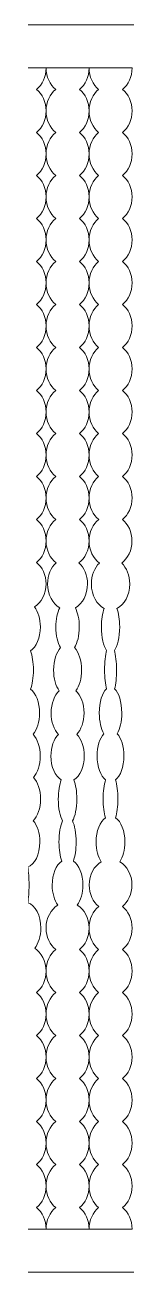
# Model space of a CAD drawing. Header units: inches. Extents: x 0 to 300, y 0 to 290.
# Drawn here: x 222.5 to 243.7, y 0 to 290 of the extents above; entities that cross this region are included whole.
import ezdxf

# ---------------------------------------------------------------- set-up
doc = ezdxf.new("R2010")
doc.units = ezdxf.units.IN
doc.header["$MEASUREMENT"] = 0
doc.layers.add('Layer 1', color=7, linetype='Continuous')

# ---------------------------------------------------------------- blocks, each defined once
blk = doc.blocks.new('block 3')
at = {"layer": 'Layer 1', "lineweight": 0}
blk.add_lwpolyline([(0, 290), (300, 290), (300, 0), (0, 0), (0, 290)], dxfattribs=at)
for points in [[(207.2351684570312, 275), (205.8879241943359, 273.9250793457031), (205, 272.0869693756104), (205, 270), (205, 267.9130306243896), (205.8879241943359, 266.0749206542969), (207.2351684570312, 265), (205.8879241943359, 263.9250793457031), (205, 262.0869693756104), (205, 260), (205, 257.913028717041), (205.8879241943359, 256.0749206542969), (207.2351684570312, 255), (205.8879241943359, 253.9250793457031), (205, 252.086971282959), (205, 250), (205, 247.913028717041), (205.8879241943359, 246.0749206542969), (207.2351684570312, 245), (205.8879241943359, 243.9250793457031), (205, 242.086971282959), (205, 240), (205, 237.913028717041), (205.8879241943359, 236.0749206542969), (207.2351684570312, 235), (205.8879241943359, 233.9250793457031), (205, 232.086971282959), (205, 230), (205, 227.913028717041), (205.8879241943359, 226.0749206542969), (207.2351684570312, 225), (205.8879241943359, 223.9250793457031), (205, 222.0869674682617), (205, 220), (205, 217.9130325317383), (205.8879241943359, 216.0749206542969), (207.2351684570312, 215), (205.8879241943359, 213.9250793457031), (205, 212.0869674682617), (205, 210), (205, 207.9130325317383), (205.8879241943359, 206.0749206542969), (207.2351684570312, 205), (205.8879241943359, 203.9250793457031), (205, 202.0869674682617), (205, 200), (205, 197.9130325317383), (205.8879241943359, 196.0749206542969), (207.2351684570312, 195), (205.8879241943359, 193.9250793457031), (205, 192.0869674682617), (205, 190), (205, 187.9130325317383), (205.8879241943359, 186.0749206542969), (207.2351684570312, 185), (205.8879241943359, 183.9250793457031), (205, 182.0869674682617), (205, 180), (205, 177.9107818603516), (205.8898468017578, 176.0709686279297), (207.2395172119141, 174.9965286254883), (205.89892578125, 173.9211273193359), (205.0156860351562, 172.0847320556641), (205.0156860351562, 170), (205.0156860351562, 167.9152679443359), (205.89892578125, 166.0788726806641), (207.2395172119141, 165.0034713745117), (205.8898315429688, 163.9290390014648), (205, 162.0892181396484), (205, 160), (205, 157.7349853515625), (206.0458831787109, 155.7631225585938), (207.5897369384766, 154.7418823242188), (206.6630096435547, 153.6442108154297), (206.0666656494141, 151.9283447265625), (206.0666656494141, 150), (206.0666656494141, 147.0724639892578), (207.4411468505859, 144.6346282958984), (209.2594146728516, 144.1061859130859), (209.0888061523438, 143.0328521728516), (208.9843139648438, 141.5885009765625), (208.9843139648438, 140), (208.9843139648438, 138.4038543701172), (209.0898284912109, 136.9532928466797), (209.2618865966797, 135.8783874511719), (207.5906219482422, 135.3194427490234), (206.3333435058594, 132.8999938964844), (206.3333435058594, 130), (206.3333435058594, 127.8716583251953), (207.0105590820312, 126.0021362304688), (208.0316162109375, 124.9369812011719), (207.1287078857422, 123.8541107177734), (206.5372619628906, 122.0467376708984), (206.5372619628906, 120), (206.5372619628906, 118.0382232666016), (207.0806274414062, 116.2963409423828), (207.9208221435547, 115.2015686035156), (206.6719970703125, 114.1651916503906), (205.8313751220703, 112.2238922119141), (205.8313751220703, 110), (205.8313751220703, 107.79296875), (206.6592864990234, 105.8642578125), (207.8924713134766, 104.8221740722656), (207.0225982666016, 103.7289428710938), (206.4588165283203, 101.9760284423828), (206.4588165283203, 100), (206.4588165283203, 97.76077270507812), (207.1827850341797, 95.80804443359375), (208.2557678222656, 94.77711486816406), (207.5641021728516, 93.68112182617188), (207.1176452636719, 91.9490966796875), (207.1176452636719, 90), (207.1176452636719, 87.58168029785156), (207.8049468994141, 85.49751281738281), (208.7951202392578, 84.54777526855469), (208.4019012451172, 83.44746398925781), (208.1529388427734, 81.81817626953125), (208.1529388427734, 80), (208.1529388427734, 78.32708740234375), (208.3637084960938, 76.8140869140625), (208.7036895751953, 75.72590637207031), (206.9481048583984, 74.9619140625), (205.6745147705078, 72.68727111816406), (205.6745147705078, 70), (205.6745147705078, 68.01220703125), (206.3713836669922, 66.25018310546875), (207.4447174072266, 65.15835571289062), (205.9807434082031, 64.11181640625), (205, 62.19334411621094), (205, 60), (205, 57.91078186035156), (205.8898468017578, 56.07096862792969), (207.2395172119141, 54.99653625488281), (205.89892578125, 53.921142578125), (205.0156860351562, 52.08473205566406), (205.0156860351562, 50), (205.0156860351562, 47.91526794433594), (205.89892578125, 46.07887268066406), (207.2395172119141, 45.00346374511719), (205.8898315429688, 43.92903137207031), (205, 42.08921813964844), (205, 40), (205, 37.91302490234375), (205.8879241943359, 36.07492065429688), (207.2351684570312, 35), (205.8879241943359, 33.92507934570312), (205, 32.08697509765625), (205, 30), (205, 27.91302490234375), (205.8879241943359, 26.07492065429688), (207.2351684570312, 25), (205.8879241943359, 23.92507934570312), (205, 22.08697509765625), (205, 20), (205, 17.91302490234375), (205.8879241943359, 16.07492065429688), (207.2351684570312, 15), (205.8879241943359, 13.92507934570312), (205, 12.08697509765625), (205, 10), (205, 10), (215, 10), (215, 10), (215, 12.08697509765625), (214.1120758056641, 13.92507934570312), (212.7648315429688, 15), (214.1120758056641, 16.07492065429688), (215, 17.91302490234375), (215, 20), (215, 22.08697509765625), (214.1120758056641, 23.92507934570312), (212.7648315429688, 25), (214.1120758056641, 26.07492065429688), (215, 27.91302490234375), (215, 30), (215, 32.08697509765625), (214.1120758056641, 33.92507934570312), (212.7648315429688, 35), (214.1120758056641, 36.07492065429688), (215, 37.91302490234375), (215, 40), (215, 42.08921813964844), (214.1101531982422, 43.92903137207031), (212.7604827880859, 45.00346374511719), (214.10107421875, 46.078857421875), (214.9843139648438, 47.91526794433594), (214.9843139648438, 50), (214.9843139648438, 52.08473205566406), (214.10107421875, 53.92112731933594), (212.7604827880859, 54.99653625488281), (214.1101684570312, 56.07096862792969), (215, 57.91078186035156), (215, 60), (215, 62.19334411621094), (214.0192413330078, 64.11183166503906), (212.5552825927734, 65.15835571289062), (213.6286163330078, 66.25018310546875), (214.3254852294922, 68.01219177246094), (214.3254852294922, 70), (214.3254852294922, 72.68727111816406), (213.0518951416016, 74.9619140625), (211.2963104248047, 75.72590637207031), (211.6362915039062, 76.8140869140625), (211.8470611572266, 78.32708740234375), (211.8470611572266, 80), (211.8470611572266, 81.81817626953125), (211.5980987548828, 83.44746398925781), (211.2048797607422, 84.54777526855469), (212.1950531005859, 85.49751281738281), (212.8823547363281, 87.58168029785156), (212.8823547363281, 90), (212.8823547363281, 91.9490966796875), (212.4358978271484, 93.68113708496094), (211.7442321777344, 94.77711486816406), (212.8172149658203, 95.80802917480469), (213.5411834716797, 97.76075744628906), (213.5411834716797, 100), (213.5411834716797, 101.9760131835938), (212.9774169921875, 103.7289276123047), (212.1075286865234, 104.8221740722656), (213.3407135009766, 105.8642730712891), (214.1686248779297, 107.7929840087891), (214.1686248779297, 110), (214.1686248779297, 112.2238922119141), (213.3280181884766, 114.1651916503906), (212.0791778564453, 115.2015686035156), (212.9193725585938, 116.2963409423828), (213.4627380371094, 118.0382232666016), (213.4627380371094, 120), (213.4627380371094, 122.0467224121094), (212.8712921142578, 123.8541107177734), (211.9683837890625, 124.9369812011719), (212.9894409179688, 126.0021514892578), (213.6666564941406, 127.8716583251953), (213.6666564941406, 130), (213.6666564941406, 132.8999786376953), (212.4093627929688, 135.3194427490234), (210.7381134033203, 135.8783874511719), (210.9101715087891, 136.9532928466797), (211.0156860351562, 138.4038696289062), (211.0156860351562, 140), (211.0156860351562, 141.5885162353516), (210.9111785888672, 143.0328521728516), (210.7405853271484, 144.1061859130859), (212.5588531494141, 144.6346282958984), (213.9333343505859, 147.0724639892578), (213.9333343505859, 150), (213.9333343505859, 151.9283447265625), (213.3369903564453, 153.6442108154297), (212.4102630615234, 154.7418823242188), (213.9541168212891, 155.7631225585938), (215, 157.7349853515625), (215, 160), (215, 162.0892181396484), (214.1101531982422, 163.9290313720703), (212.7604827880859, 165.0034713745117), (214.10107421875, 166.0788726806641), (214.9843139648438, 167.9152679443359), (214.9843139648438, 170), (214.9843139648438, 172.0847320556641), (214.10107421875, 173.9211273193359), (212.7604827880859, 174.9965286254883), (214.1101684570312, 176.0709609985352), (215, 177.9107818603516), (215, 180), (215, 182.0869674682617), (214.1120758056641, 183.9250793457031), (212.7648315429688, 185), (214.1120758056641, 186.0749206542969), (215, 187.9130325317383), (215, 190), (215, 192.0869674682617), (214.1120758056641, 193.9250793457031), (212.7648315429688, 195), (214.1120758056641, 196.0749206542969), (215, 197.9130325317383), (215, 200), (215, 202.0869674682617), (214.1120758056641, 203.9250793457031), (212.7648315429688, 205), (214.1120758056641, 206.0749206542969), (215, 207.9130325317383), (215, 210), (215, 212.0869674682617), (214.1120758056641, 213.9250793457031), (212.7648315429688, 215), (214.1120758056641, 216.0749206542969), (215, 217.9130325317383), (215, 220), (215, 222.0869674682617), (214.1120758056641, 223.9250793457031), (212.7648315429688, 225), (214.1120758056641, 226.0749206542969), (215, 227.913028717041), (215, 230), (215, 232.086971282959), (214.1120758056641, 233.9250793457031), (212.7648315429688, 235), (214.1120758056641, 236.0749206542969), (215, 237.913028717041), (215, 240), (215, 242.086971282959), (214.1120758056641, 243.9250793457031), (212.7648315429688, 245), (214.1120758056641, 246.0749206542969), (215, 247.913028717041), (215, 250), (215, 252.086971282959), (214.1120758056641, 253.9250793457031), (212.7648315429688, 255), (214.1120758056641, 256.0749206542969), (215, 257.913028717041), (215, 260), (215, 262.0869693756104), (214.1120758056641, 263.9250793457031), (212.7648315429688, 265), (214.1120758056641, 266.0749206542969), (215, 267.9130306243896), (215, 270), (215, 272.0869693756104), (214.1120758056641, 273.9250793457031), (212.7648315429688, 275), (214.1120758056641, 276.0749197006226), (215, 277.9130296707153), (215, 280), (215, 277.9130296707153), (215.8879241943359, 276.0749197006226), (217.2351684570312, 275), (215.8879241943359, 273.9250793457031), (215, 272.0869693756104), (215, 270), (215, 267.9130306243896), (215.8879241943359, 266.0749206542969), (217.2351684570312, 265), (215.8879241943359, 263.9250793457031), (215, 262.0869693756104), (215, 260), (215, 257.913028717041), (215.8879241943359, 256.0749206542969), (217.2351684570312, 255), (215.8879241943359, 253.9250793457031), (215, 252.086971282959), (215, 250), (215, 247.913028717041), (215.8879241943359, 246.0749206542969), (217.2351684570312, 245), (215.8879241943359, 243.9250793457031), (215, 242.086971282959), (215, 240), (215, 237.913028717041), (215.8879241943359, 236.0749206542969), (217.2351684570312, 235), (215.8879241943359, 233.9250793457031), (215, 232.086971282959), (215, 230), (215, 227.913028717041), (215.8879241943359, 226.0749206542969), (217.2351684570312, 225), (215.8879241943359, 223.9250793457031), (215, 222.0869674682617), (215, 220), (215, 217.9130325317383), (215.8879241943359, 216.0749206542969), (217.2351684570312, 215), (215.8879241943359, 213.9250793457031), (215, 212.0869674682617), (215, 210), (215, 207.9130325317383), (215.8879241943359, 206.0749206542969), (217.2351684570312, 205), (215.8879241943359, 203.9250793457031), (215, 202.0869674682617), (215, 200), (215, 197.9130325317383), (215.8879241943359, 196.0749206542969), (217.2351684570312, 195), (215.8879241943359, 193.9250793457031), (215, 192.0869674682617), (215, 190), (215, 187.9107818603516), (215.8898468017578, 186.0709686279297), (217.2395172119141, 184.9965286254883), (215.89892578125, 183.9211273193359), (215.0156860351562, 182.0847320556641), (215.0156860351562, 180), (215.0156860351562, 177.9152679443359), (215.89892578125, 176.0788726806641), (217.2395172119141, 175.0034713745117), (215.8898315429688, 173.9290390014648), (215, 172.0892181396484), (215, 170), (215, 167.9107818603516), (215.8898468017578, 166.0709686279297), (217.2395172119141, 164.9965286254883), (215.89892578125, 163.9211273193359), (215.0156860351562, 162.0847320556641), (215.0156860351562, 160), (215.0156860351562, 157.684326171875), (216.1054534912109, 155.675048828125), (217.7013092041016, 154.6747741699219), (216.8670806884766, 153.5749816894531), (216.3333435058594, 151.8894805908203), (216.3333435058594, 150), (216.3333435058594, 147.4849548339844), (217.2790069580078, 145.3313446044922), (218.6202239990234, 144.4393157958984), (218.2078704833984, 143.3418273925781), (217.9490203857422, 141.7593383789062), (217.9490203857422, 140), (217.9490203857422, 138.2210693359375), (218.2136535644531, 136.6229553222656), (218.6340484619141, 135.5242156982422), (217.3830871582031, 134.6109771728516), (216.5058746337891, 132.4813995361328), (216.5058746337891, 130), (216.5058746337891, 127.9440155029297), (217.1080780029297, 126.1295776367188), (218.0261383056641, 125.0484008789062), (217.0171966552734, 123.9808044433594), (216.3490142822266, 122.1186370849609), (216.3490142822266, 120), (216.3490142822266, 117.9281158447266), (216.988037109375, 116.1015167236328), (217.9598388671875, 115.0234375), (216.9425811767578, 113.9519348144531), (216.2705841064453, 112.1022186279297), (216.2705841064453, 110), (216.2705841064453, 107.8788452148438), (216.9547424316406, 106.0147857666016), (217.9874114990234, 104.9477996826172), (217.0547180175781, 103.8661651611328), (216.4431457519531, 102.0535736083984), (216.4431457519531, 100), (216.4431457519531, 97.11894226074219), (217.6469116210938, 94.712158203125), (219.2523040771484, 94.13279724121094), (219.0765075683594, 93.05677795410156), (218.9686279296875, 91.6016845703125), (218.9686279296875, 90), (218.9686279296875, 88.40548706054688), (219.0755462646484, 86.95623779296875), (219.2499542236328, 85.88165283203125), (217.5235900878906, 85.32894897460938), (216.2235412597656, 82.90568542480469), (216.2235412597656, 80), (216.2235412597656, 78.09556579589844), (216.7819976806641, 76.39834594726562), (217.6529388427734, 75.29920959472656), (216.0745086669922, 74.2904052734375), (215.0000152587891, 72.2957763671875), (215.0000152587891, 70), (215.0000152587891, 67.91302490234375), (215.887939453125, 66.07492065429688), (217.2351837158203, 65), (215.887939453125, 63.92507934570312), (215.0000152587891, 62.08697509765625), (215.0000152587891, 60), (215.0000152587891, 57.91302490234375), (215.887939453125, 56.07492065429688), (217.2351837158203, 55), (215.887939453125, 53.92507934570312), (215.0000152587891, 52.08697509765625), (215.0000152587891, 50), (215.0000152587891, 47.91302490234375), (215.887939453125, 46.07492065429688), (217.2351837158203, 45), (215.887939453125, 43.92507934570312), (215.0000152587891, 42.08697509765625), (215.0000152587891, 40), (215.0000152587891, 37.91302490234375), (215.887939453125, 36.07492065429688), (217.2351837158203, 35), (215.887939453125, 33.92507934570312), (215.0000152587891, 32.08697509765625), (215.0000152587891, 30), (215.0000152587891, 27.91302490234375), (215.887939453125, 26.07492065429688), (217.2351837158203, 25), (215.887939453125, 23.92507934570312), (215.0000152587891, 22.08697509765625), (215.0000152587891, 20), (215.0000152587891, 17.91302490234375), (215.887939453125, 16.07492065429688), (217.2351837158203, 15), (215.887939453125, 13.92507934570312), (215.0000152587891, 12.08697509765625), (215.0000152587891, 10), (215.0000152587891, 10), (225.0000152587891, 10), (225.0000152587891, 10), (225.0000152587891, 12.08697509765625), (224.1120910644531, 13.92507934570312), (222.7648468017578, 15), (224.1120910644531, 16.07492065429688), (225.0000152587891, 17.91302490234375), (225.0000152587891, 20), (225.0000152587891, 22.08697509765625), (224.1120910644531, 23.92507934570312), (222.7648468017578, 25), (224.1120910644531, 26.07492065429688), (225.0000152587891, 27.91302490234375), (225.0000152587891, 30), (225.0000152587891, 32.08697509765625), (224.1120910644531, 33.92507934570312), (222.7648468017578, 35), (224.1120910644531, 36.07492065429688), (225.0000152587891, 37.91302490234375), (225.0000152587891, 40), (225.0000152587891, 42.08697509765625), (224.1120910644531, 43.92507934570312), (222.7648468017578, 45), (224.1120910644531, 46.07492065429688), (225.0000152587891, 47.91302490234375), (225.0000152587891, 50), (225.0000152587891, 52.08697509765625), (224.1120910644531, 53.92507934570312), (222.7648468017578, 55), (224.1120910644531, 56.07492065429688), (225.0000152587891, 57.91302490234375), (225.0000152587891, 60), (225.0000152587891, 62.08697509765625), (224.1120910644531, 63.92507934570312), (222.7648468017578, 65), (224.1120910644531, 66.07492065429688), (225.0000152587891, 67.91302490234375), (225.0000152587891, 70), (225.0000152587891, 72.2957763671875), (223.9255218505859, 74.2904052734375), (222.3470916748047, 75.29920959472656), (223.218017578125, 76.39834594726562), (223.7764892578125, 78.09556579589844), (223.7764892578125, 80), (223.7764892578125, 82.90568542480469), (222.4764556884766, 85.32896423339844), (220.7500762939453, 85.88165283203125), (220.9244689941406, 86.95623779296875), (221.0314025878906, 88.40547180175781), (221.0314025878906, 90), (221.0314025878906, 91.6016845703125), (220.9235229492188, 93.0567626953125), (220.7477264404297, 94.13279724121094), (222.3531188964844, 94.712158203125), (223.556884765625, 97.11894226074219), (223.556884765625, 100), (223.556884765625, 102.0535736083984), (222.9452972412109, 103.8661804199219), (222.0126190185547, 104.9477996826172), (223.0452728271484, 106.0147857666016), (223.7294464111328, 107.8788452148438), (223.7294464111328, 110), (223.7294464111328, 112.1022186279297), (223.0574493408203, 113.9519195556641), (222.0401916503906, 115.0234375), (223.0120086669922, 116.1015167236328), (223.6510162353516, 117.9281158447266), (223.6510162353516, 120), (223.6510162353516, 122.1186370849609), (222.9828338623047, 123.9808044433594), (221.9738922119141, 125.0484008789062), (222.8919372558594, 126.1295776367188), (223.4941558837891, 127.9440307617188), (223.4941558837891, 130), (223.4941558837891, 132.4813842773438), (222.616943359375, 134.6109771728516), (221.3659820556641, 135.5242156982422), (221.786376953125, 136.6229705810547), (222.0510101318359, 138.2210693359375), (222.0510101318359, 140), (222.0510101318359, 141.7593383789062), (221.7921752929688, 143.3418273925781), (221.3798065185547, 144.4393157958984), (222.7210235595703, 145.3313293457031), (223.6666870117188, 147.4849548339844), (223.6666870117188, 150), (223.6666870117188, 151.8894958496094), (223.1329498291016, 153.5749816894531), (222.2987213134766, 154.6747741699219), (223.8945770263672, 155.675048828125), (224.9843444824219, 157.6843109130859), (224.9843444824219, 160), (224.9843444824219, 162.0847320556641), (224.1011047363281, 163.9211273193359), (222.7605133056641, 164.9965286254883), (224.1101989746094, 166.0709609985352), (225.0000305175781, 167.9107818603516), (225.0000305175781, 170), (225.0000305175781, 172.0892181396484), (224.1101837158203, 173.9290313720703), (222.7605133056641, 175.0034713745117), (224.1011047363281, 176.0788726806641), (224.9843444824219, 177.9152679443359), (224.9843444824219, 180), (224.9843444824219, 182.0847320556641), (224.1011047363281, 183.9211273193359), (222.7605133056641, 184.9965286254883), (224.1101989746094, 186.0709609985352), (225.0000305175781, 187.9107818603516), (225.0000305175781, 190), (225.0000305175781, 192.0869674682617), (224.1121063232422, 193.9250793457031), (222.7648620605469, 195), (224.1121063232422, 196.0749206542969), (225.0000305175781, 197.9130325317383), (225.0000305175781, 200), (225.0000305175781, 202.0869674682617), (224.1121063232422, 203.9250793457031), (222.7648620605469, 205), (224.1121063232422, 206.0749206542969), (225.0000305175781, 207.9130325317383), (225.0000305175781, 210), (225.0000305175781, 212.0869674682617), (224.1121063232422, 213.9250793457031), (222.7648620605469, 215), (224.1121063232422, 216.0749206542969), (225.0000305175781, 217.9130325317383), (225.0000305175781, 220), (225.0000305175781, 222.0869674682617), (224.1121063232422, 223.9250793457031), (222.7648620605469, 225), (224.1121063232422, 226.0749206542969), (225.0000305175781, 227.913028717041), (225.0000305175781, 230), (225.0000305175781, 232.086971282959), (224.1121063232422, 233.9250793457031), (222.7648620605469, 235), (224.1121063232422, 236.0749206542969), (225.0000305175781, 237.913028717041), (225.0000305175781, 240), (225.0000305175781, 242.086971282959), (224.1121063232422, 243.9250793457031), (222.7648620605469, 245), (224.1121063232422, 246.0749206542969), (225.0000305175781, 247.913028717041), (225.0000305175781, 250), (225.0000305175781, 252.086971282959), (224.1121063232422, 253.9250793457031), (222.7648620605469, 255), (224.1121063232422, 256.0749206542969), (225.0000305175781, 257.913028717041), (225.0000305175781, 260), (225.0000305175781, 262.0869693756104), (224.1121063232422, 263.9250793457031), (222.7648620605469, 265), (224.1121063232422, 266.0749206542969), (225.0000305175781, 267.9130306243896), (225.0000305175781, 270), (225.0000305175781, 272.0869693756104), (224.1121063232422, 273.9250793457031), (222.7648620605469, 275), (224.1121063232422, 276.0749197006226), (225.0000305175781, 277.9130296707153), (225.0000305175781, 280), (225.0000305175781, 280), (205.0000305175781, 280), (205.0000305175781, 280), (205.0000305175781, 277.9130296707153), (205.8879547119141, 276.0749197006226), (207.2351989746094, 275), (207.2351989746094, 275), (207.2351684570312, 275), (207.2351684570312, 275)], [(227.2351684570312, 275), (225.8879241943359, 273.9250793457031), (225, 272.0869693756104), (225, 270), (225, 267.9130306243896), (225.8879241943359, 266.0749206542969), (227.2351684570312, 265), (225.8879241943359, 263.9250793457031), (225, 262.0869693756104), (225, 260), (225, 257.913028717041), (225.8879241943359, 256.0749206542969), (227.2351684570312, 255), (225.8879241943359, 253.9250793457031), (225, 252.086971282959), (225, 250), (225, 247.913028717041), (225.8879241943359, 246.0749206542969), (227.2351684570312, 245), (225.8879241943359, 243.9250793457031), (225, 242.086971282959), (225, 240), (225, 237.913028717041), (225.8879241943359, 236.0749206542969), (227.2351684570312, 235), (225.8879241943359, 233.9250793457031), (225, 232.086971282959), (225, 230), (225, 227.913028717041), (225.8879241943359, 226.0749206542969), (227.2351684570312, 225), (225.8879241943359, 223.9250793457031), (225, 222.0869674682617), (225, 220), (225, 217.9130325317383), (225.8879241943359, 216.0749206542969), (227.2351684570312, 215), (225.8879241943359, 213.9250793457031), (225, 212.0869674682617), (225, 210), (225, 207.9130325317383), (225.8879241943359, 206.0749206542969), (227.2351684570312, 205), (225.8879241943359, 203.9250793457031), (225, 202.0869674682617), (225, 200), (225, 197.9130325317383), (225.8879241943359, 196.0749206542969), (227.2351684570312, 195), (225.8879241943359, 193.9250793457031), (225, 192.0869674682617), (225, 190), (225, 187.9130325317383), (225.8879241943359, 186.0749206542969), (227.2351684570312, 185), (225.8879241943359, 183.9250793457031), (225, 182.0869674682617), (225, 180), (225, 177.9130325317383), (225.8879241943359, 176.0749206542969), (227.2351684570312, 175), (225.8879241943359, 173.9250793457031), (225, 172.0869674682617), (225, 170), (225, 167.8586883544922), (225.9347534179688, 165.9793701171875), (227.3413238525391, 164.9176025390625), (226.1437835693359, 163.8326263427734), (225.3607788085938, 162.0345764160156), (225.3607788085938, 160), (225.3607788085938, 157.5192260742188), (226.5248870849609, 155.3900756835938), (228.1851654052734, 154.4764709472656), (227.6263275146484, 153.3777008056641), (227.2745056152344, 151.779296875), (227.2745056152344, 150), (227.2745056152344, 148.0339202880859), (227.7040710449219, 146.2887115478516), (228.3678283691406, 145.1943817138672), (227.3952789306641, 144.1562347412109), (226.7411651611328, 142.2187652587891), (226.7411651611328, 140), (226.7411651611328, 138.0218505859375), (227.2611083984375, 136.2672729492188), (228.0630950927734, 135.1743011474609), (226.9341125488281, 134.1313781738281), (226.1764526367188, 132.2045288085938), (226.1764526367188, 130), (226.1764526367188, 127.9246063232422), (226.8479461669922, 126.0953063964844), (227.8685913085938, 125.0179443359375), (226.8115844726562, 123.9456176757812), (226.1137084960938, 122.0986175537109), (226.1137084960938, 120), (226.1137084960938, 117.4808044433594), (227.1193237304688, 115.3242340087891), (228.5445861816406, 114.4349060058594), (228.1111602783203, 113.3375854492188), (227.8392028808594, 111.7569885253906), (227.8392028808594, 110), (227.8392028808594, 107.8583374023438), (228.2433013916016, 105.978759765625), (228.851318359375, 104.9170837402344), (228.3341827392578, 103.8320465087891), (227.9960632324219, 102.0342559814453), (227.9960632324219, 100), (227.9960632324219, 98.24128723144531), (228.248779296875, 96.6593017578125), (228.6514282226562, 95.56184387207031), (227.3379821777344, 94.6705322265625), (226.4117431640625, 92.51612854003906), (226.4117431640625, 90), (226.4117431640625, 88.12417602539062), (226.9265441894531, 86.44940185546875), (227.7327880859375, 85.34916687011719), (226.11083984375, 84.35726928710938), (224.9999847412109, 82.33430480957031), (224.9999847412109, 80), (224.9999847412109, 77.91302490234375), (225.8879089355469, 76.07492065429688), (227.2351531982422, 75), (225.8879089355469, 73.92507934570312), (224.9999847412109, 72.08697509765625), (224.9999847412109, 70), (224.9999847412109, 67.91302490234375), (225.8879089355469, 66.07492065429688), (227.2351531982422, 65), (225.8879089355469, 63.92507934570312), (224.9999847412109, 62.08697509765625), (224.9999847412109, 60), (224.9999847412109, 57.91302490234375), (225.8879089355469, 56.07492065429688), (227.2351531982422, 55), (225.8879089355469, 53.92507934570312), (224.9999847412109, 52.08697509765625), (224.9999847412109, 50), (224.9999847412109, 47.91302490234375), (225.8879089355469, 46.07492065429688), (227.2351531982422, 45), (225.8879089355469, 43.92507934570312), (224.9999847412109, 42.08697509765625), (224.9999847412109, 40), (224.9999847412109, 37.91302490234375), (225.8879089355469, 36.07492065429688), (227.2351531982422, 35), (225.8879089355469, 33.92507934570312), (224.9999847412109, 32.08697509765625), (224.9999847412109, 30), (224.9999847412109, 27.91302490234375), (225.8879089355469, 26.07492065429688), (227.2351531982422, 25), (225.8879089355469, 23.92507934570312), (224.9999847412109, 22.08697509765625), (224.9999847412109, 20), (224.9999847412109, 17.91302490234375), (225.8879089355469, 16.07492065429688), (227.2351531982422, 15), (225.8879089355469, 13.92507934570312), (224.9999847412109, 12.08697509765625), (224.9999847412109, 10), (224.9999847412109, 10), (234.9999847412109, 10), (234.9999847412109, 10), (234.9999847412109, 12.08697509765625), (234.112060546875, 13.92507934570312), (232.7648162841797, 15), (234.112060546875, 16.07492065429688), (234.9999847412109, 17.91302490234375), (234.9999847412109, 20), (234.9999847412109, 22.08697509765625), (234.112060546875, 23.92507934570312), (232.7648162841797, 25), (234.112060546875, 26.07492065429688), (234.9999847412109, 27.91302490234375), (234.9999847412109, 30), (234.9999847412109, 32.08697509765625), (234.112060546875, 33.92507934570312), (232.7648162841797, 35), (234.112060546875, 36.07492065429688), (234.9999847412109, 37.91302490234375), (234.9999847412109, 40), (234.9999847412109, 42.08697509765625), (234.112060546875, 43.92507934570312), (232.7648162841797, 45), (234.112060546875, 46.07492065429688), (234.9999847412109, 47.91302490234375), (234.9999847412109, 50), (234.9999847412109, 52.08697509765625), (234.112060546875, 53.92507934570312), (232.7648162841797, 55), (234.112060546875, 56.07492065429688), (234.9999847412109, 57.91302490234375), (234.9999847412109, 60), (234.9999847412109, 62.08697509765625), (234.112060546875, 63.92507934570312), (232.7648162841797, 65), (234.112060546875, 66.07492065429688), (234.9999847412109, 67.91302490234375), (234.9999847412109, 70), (234.9999847412109, 72.08697509765625), (234.112060546875, 73.92507934570312), (232.7648162841797, 75), (234.112060546875, 76.07492065429688), (234.9999847412109, 77.91302490234375), (234.9999847412109, 80), (234.9999847412109, 82.33430480957031), (233.8891296386719, 84.35725402832031), (232.2671813964844, 85.34916687011719), (233.0734252929688, 86.44940185546875), (233.5882263183594, 88.12417602539062), (233.5882263183594, 90), (233.5882263183594, 92.51614379882812), (232.6619873046875, 94.6705322265625), (231.3485412597656, 95.56184387207031), (231.7511901855469, 96.65928649902344), (232.00390625, 98.24127197265625), (232.00390625, 100), (232.00390625, 102.0342559814453), (231.6658020019531, 103.8320465087891), (231.1486511230469, 104.9170837402344), (231.7566680908203, 105.978759765625), (232.1607666015625, 107.8583374023438), (232.1607666015625, 110), (232.1607666015625, 111.7569885253906), (231.8887939453125, 113.3376007080078), (231.4553833007812, 114.4349060058594), (232.8806610107422, 115.3242340087891), (233.8862609863281, 117.4808044433594), (233.8862609863281, 120), (233.8862609863281, 122.0986328125), (233.1883850097656, 123.9456176757812), (232.1313781738281, 125.0179443359375), (233.1520233154297, 126.0953063964844), (233.8235168457031, 127.9245910644531), (233.8235168457031, 130), (233.8235168457031, 132.2045288085938), (233.0658721923828, 134.1313629150391), (231.9368743896484, 135.1743011474609), (232.7388610839844, 136.2672882080078), (233.2588043212891, 138.0218505859375), (233.2588043212891, 140), (233.2588043212891, 142.2187652587891), (232.6046905517578, 144.1562347412109), (231.6321411132812, 145.1943817138672), (232.2959136962891, 146.2886962890625), (232.7254638671875, 148.0339202880859), (232.7254638671875, 150), (232.7254638671875, 151.779296875), (232.3736572265625, 153.3777008056641), (231.8148040771484, 154.4764709472656), (233.4750671386719, 155.3900756835938), (234.6391906738281, 157.5192260742188), (234.6391906738281, 160), (234.6391906738281, 162.0345687866211), (233.8561859130859, 163.8326187133789), (232.6586456298828, 164.9176025390625), (234.0652160644531, 165.9793701171875), (234.9999694824219, 167.8586959838867), (234.9999694824219, 170), (234.9999694824219, 172.0869674682617), (234.1120452880859, 173.9250793457031), (232.7648010253906, 175), (234.1120452880859, 176.0749206542969), (234.9999694824219, 177.9130325317383), (234.9999694824219, 180), (234.9999694824219, 182.0869674682617), (234.1120452880859, 183.9250793457031), (232.7648010253906, 185), (234.1120452880859, 186.0749206542969), (234.9999694824219, 187.9130325317383), (234.9999694824219, 190), (234.9999694824219, 192.0869674682617), (234.1120452880859, 193.9250793457031), (232.7648010253906, 195), (234.1120452880859, 196.0749206542969), (234.9999694824219, 197.9130325317383), (234.9999694824219, 200), (234.9999694824219, 202.0869674682617), (234.1120452880859, 203.9250793457031), (232.7648010253906, 205), (234.1120452880859, 206.0749206542969), (234.9999694824219, 207.9130325317383), (234.9999694824219, 210), (234.9999694824219, 212.0869674682617), (234.1120452880859, 213.9250793457031), (232.7648010253906, 215), (234.1120452880859, 216.0749206542969), (234.9999694824219, 217.9130325317383), (234.9999694824219, 220), (234.9999694824219, 222.0869674682617), (234.1120452880859, 223.9250793457031), (232.7648010253906, 225), (234.1120452880859, 226.0749206542969), (234.9999694824219, 227.913028717041), (234.9999694824219, 230), (234.9999694824219, 232.086971282959), (234.1120452880859, 233.9250793457031), (232.7648010253906, 235), (234.1120452880859, 236.0749206542969), (234.9999694824219, 237.913028717041), (234.9999694824219, 240), (234.9999694824219, 242.086971282959), (234.1120452880859, 243.9250793457031), (232.7648010253906, 245), (234.1120452880859, 246.0749206542969), (234.9999694824219, 247.913028717041), (234.9999694824219, 250), (234.9999694824219, 252.086971282959), (234.1120452880859, 253.9250793457031), (232.7648010253906, 255), (234.1120452880859, 256.0749206542969), (234.9999694824219, 257.913028717041), (234.9999694824219, 260), (234.9999694824219, 262.0869693756104), (234.1120452880859, 263.9250793457031), (232.7648010253906, 265), (234.1120452880859, 266.0749206542969), (234.9999694824219, 267.9130306243896), (234.9999694824219, 270), (234.9999694824219, 272.0869693756104), (234.1120452880859, 273.9250793457031), (232.7648010253906, 275), (234.1120452880859, 276.0749197006226), (234.9999694824219, 277.9130296707153), (234.9999694824219, 280), (234.9999694824219, 277.9130296707153), (235.8878936767578, 276.0749197006226), (237.2351379394531, 275), (235.8878936767578, 273.9250793457031), (234.9999694824219, 272.0869693756104), (234.9999694824219, 270), (234.9999694824219, 267.9130306243896), (235.8878936767578, 266.0749206542969), (237.2351379394531, 265), (235.8878936767578, 263.9250793457031), (234.9999694824219, 262.0869693756104), (234.9999694824219, 260), (234.9999694824219, 257.913028717041), (235.8878936767578, 256.0749206542969), (237.2351379394531, 255), (235.8878936767578, 253.9250793457031), (234.9999694824219, 252.086971282959), (234.9999694824219, 250), (234.9999694824219, 247.913028717041), (235.8878936767578, 246.0749206542969), (237.2351379394531, 245), (235.8878936767578, 243.9250793457031), (234.9999694824219, 242.086971282959), (234.9999694824219, 240), (234.9999694824219, 237.913028717041), (235.8878936767578, 236.0749206542969), (237.2351379394531, 235), (235.8878936767578, 233.9250793457031), (234.9999694824219, 232.086971282959), (234.9999694824219, 230), (234.9999694824219, 227.913028717041), (235.8878936767578, 226.0749206542969), (237.2351379394531, 225), (235.8878936767578, 223.9250793457031), (234.9999694824219, 222.0869674682617), (234.9999694824219, 220), (234.9999694824219, 217.9130325317383), (235.8878936767578, 216.0749206542969), (237.2351379394531, 215), (235.8878936767578, 213.9250793457031), (234.9999694824219, 212.0869674682617), (234.9999694824219, 210), (234.9999694824219, 207.9130325317383), (235.8878936767578, 206.0749206542969), (237.2351379394531, 205), (235.8878936767578, 203.9250793457031), (234.9999694824219, 202.0869674682617), (234.9999694824219, 200), (234.9999694824219, 197.9130325317383), (235.8878936767578, 196.0749206542969), (237.2351379394531, 195), (235.8878936767578, 193.9250793457031), (234.9999694824219, 192.0869674682617), (234.9999694824219, 190), (234.9999694824219, 187.9130325317383), (235.8878936767578, 186.0749206542969), (237.2351379394531, 185), (235.8878936767578, 183.9250793457031), (234.9999694824219, 182.0869674682617), (234.9999694824219, 180), (234.9999694824219, 177.9107818603516), (235.8898162841797, 176.0709686279297), (237.2394866943359, 174.9965286254883), (235.8988952636719, 173.9211273193359), (235.0156555175781, 172.0847320556641), (235.0156555175781, 170), (235.0156555175781, 167.8303604125977), (235.9723205566406, 165.9296798706055), (237.4055480957031, 164.8758773803711), (236.2812347412109, 163.786865234375), (235.5489807128906, 162.0087051391602), (235.5489807128906, 160), (235.5489807128906, 157.3816528320312), (236.7931671142578, 155.1550140380859), (238.5280456542969, 154.3358459472656), (238.1228790283203, 153.2435302734375), (237.8705444335938, 151.7048034667969), (237.8705444335938, 150), (237.8705444335938, 147.5963439941406), (238.3721618652344, 145.5228271484375), (239.0965270996094, 144.565185546875), (238.7974243164062, 143.4646911621094), (238.6078033447266, 141.8277893066406), (238.6078033447266, 140), (238.6078033447266, 138.2594451904297), (238.7797698974609, 136.6920166015625), (239.0544586181641, 135.5960235595703), (238.0771636962891, 134.7265777587891), (237.3842620849609, 132.5489044189453), (237.3842620849609, 130), (237.3842620849609, 128.0319061279297), (237.7973480224609, 126.2851409912109), (238.4355010986328, 125.1910247802734), (237.5067443847656, 124.1520690917969), (236.8822937011719, 122.2163696289062), (236.8822937011719, 120), (236.8822937011719, 117.4761047363281), (237.6920318603516, 115.3161773681641), (238.8388061523438, 114.4299468994141), (238.4944000244141, 113.3328247070312), (238.2783660888672, 111.7543487548828), (238.2783660888672, 110), (238.2783660888672, 108.2721862792969), (238.4879150390625, 106.7149353027344), (238.8232879638672, 105.6201477050781), (237.5519256591797, 104.7674102783203), (236.6470031738281, 102.5728149414062), (236.6470031738281, 100), (236.6470031738281, 98.156494140625), (237.1116180419922, 96.50715637207031), (237.8427276611328, 95.40652465820312), (236.1790771484375, 94.436767578125), (235.0313110351562, 92.3802490234375), (235.0313110351562, 90), (235.0313110351562, 87.91752624511719), (235.9098663330078, 86.08282470703125), (237.2438354492188, 85.00694274902344), (235.8917083740234, 83.93299865722656), (234.9999389648438, 82.09147644042969), (234.9999389648438, 80), (234.9999389648438, 77.91302490234375), (235.8878631591797, 76.07492065429688), (237.235107421875, 75), (235.8878631591797, 73.92507934570312), (234.9999389648438, 72.08697509765625), (234.9999389648438, 70), (234.9999389648438, 67.91302490234375), (235.8878631591797, 66.07492065429688), (237.235107421875, 65), (235.8878631591797, 63.92507934570312), (234.9999389648438, 62.08697509765625), (234.9999389648438, 60), (234.9999389648438, 57.91302490234375), (235.8878631591797, 56.07492065429688), (237.235107421875, 55), (235.8878631591797, 53.92507934570312), (234.9999389648438, 52.08697509765625), (234.9999389648438, 50), (234.9999389648438, 47.91302490234375), (235.8878631591797, 46.07492065429688), (237.235107421875, 45), (235.8878631591797, 43.92507934570312), (234.9999389648438, 42.08697509765625), (234.9999389648438, 40), (234.9999389648438, 37.91302490234375), (235.8878631591797, 36.07492065429688), (237.235107421875, 35), (235.8878631591797, 33.92507934570312), (234.9999389648438, 32.08697509765625), (234.9999389648438, 30), (234.9999389648438, 27.91302490234375), (235.8878631591797, 26.07492065429688), (237.235107421875, 25), (235.8878631591797, 23.92507934570312), (234.9999389648438, 22.08697509765625), (234.9999389648438, 20), (234.9999389648438, 17.91302490234375), (235.8878631591797, 16.07492065429688), (237.235107421875, 15), (235.8878631591797, 13.92507934570312), (234.9999389648438, 12.08697509765625), (234.9999389648438, 10), (234.9999389648438, 10), (244.9999389648438, 10), (244.9999389648438, 10), (244.9999389648438, 12.08697509765625), (244.1120147705078, 13.92507934570312), (242.7647705078125, 15), (244.1120147705078, 16.07492065429688), (244.9999389648438, 17.91302490234375), (244.9999389648438, 20), (244.9999389648438, 22.08697509765625), (244.1120147705078, 23.92507934570312), (242.7647705078125, 25), (244.1120147705078, 26.07492065429688), (244.9999389648438, 27.91302490234375), (244.9999389648438, 30), (244.9999389648438, 32.08697509765625), (244.1120147705078, 33.92507934570312), (242.7647705078125, 35), (244.1120147705078, 36.07492065429688), (244.9999389648438, 37.91302490234375), (244.9999389648438, 40), (244.9999389648438, 42.08697509765625), (244.1120147705078, 43.92507934570312), (242.7647705078125, 45), (244.1120147705078, 46.07492065429688), (244.9999389648438, 47.91302490234375), (244.9999389648438, 50), (244.9999389648438, 52.08697509765625), (244.1120147705078, 53.92507934570312), (242.7647705078125, 55), (244.1120147705078, 56.07492065429688), (244.9999389648438, 57.91302490234375), (244.9999389648438, 60), (244.9999389648438, 62.08697509765625), (244.1120147705078, 63.92507934570312), (242.7647705078125, 65), (244.1120147705078, 66.07492065429688), (244.9999389648438, 67.91302490234375), (244.9999389648438, 70), (244.9999389648438, 72.08697509765625), (244.1120147705078, 73.92507934570312), (242.7647705078125, 75), (244.1120147705078, 76.07492065429688), (244.9999389648438, 77.91302490234375), (244.9999389648438, 80), (244.9999389648438, 82.09147644042969), (244.1081848144531, 83.93299865722656), (242.7560424804688, 85.00694274902344), (244.0899963378906, 86.08282470703125), (244.9685668945312, 87.91751098632812), (244.9685668945312, 90), (244.9685668945312, 92.3802490234375), (243.82080078125, 94.43678283691406), (242.1571502685547, 95.40652465820312), (242.8882751464844, 96.50715637207031), (243.3528747558594, 98.15647888183594), (243.3528747558594, 100), (243.3528747558594, 102.5728149414062), (242.4479522705078, 104.7673950195312), (241.1765899658203, 105.6201477050781), (241.5119476318359, 106.7149505615234), (241.7215118408203, 108.2721862792969), (241.7215118408203, 110), (241.7215118408203, 111.7543334960938), (241.5054779052734, 113.3328247070312), (241.1610717773438, 114.4299468994141), (242.3078460693359, 115.3161926269531), (243.1175842285156, 117.4761047363281), (243.1175842285156, 120), (243.1175842285156, 122.2163848876953), (242.4931488037109, 124.1520690917969), (241.5643768310547, 125.1910247802734), (242.2025146484375, 126.2851409912109), (242.6156158447266, 128.0319061279297), (242.6156158447266, 130), (242.6156158447266, 132.5489044189453), (241.9227294921875, 134.7265930175781), (240.9454193115234, 135.5960235595703), (241.2201232910156, 136.6920013427734), (241.3920745849609, 138.2594604492188), (241.3920745849609, 140), (241.3920745849609, 141.8277893066406), (241.2024383544922, 143.4646911621094), (240.9033508300781, 144.565185546875), (241.6277160644531, 145.5228118896484), (242.1293334960938, 147.5963439941406), (242.1293334960938, 150), (242.1293334960938, 151.7047882080078), (241.8769989013672, 153.2435150146484), (241.4718322753906, 154.3358459472656), (243.2067260742188, 155.155029296875), (244.4508972167969, 157.3816528320312), (244.4508972167969, 160), (244.4508972167969, 162.0087127685547), (243.7186431884766, 163.7868728637695), (242.5943298339844, 164.8758773803711), (244.0275726318359, 165.9296798706055), (244.9842224121094, 167.8303604125977), (244.9842224121094, 170), (244.9842224121094, 172.0847320556641), (244.1009826660156, 173.9211273193359), (242.7603912353516, 174.9965286254883), (244.1100769042969, 176.0709609985352), (244.9999084472656, 177.9107818603516), (244.9999084472656, 180), (244.9999084472656, 182.0869674682617), (244.1119842529297, 183.9250793457031), (242.7647399902344, 185), (244.1119842529297, 186.0749206542969), (244.9999084472656, 187.9130325317383), (244.9999084472656, 190), (244.9999084472656, 192.0869674682617), (244.1119842529297, 193.9250793457031), (242.7647399902344, 195), (244.1119842529297, 196.0749206542969), (244.9999084472656, 197.9130325317383), (244.9999084472656, 200), (244.9999084472656, 202.0869674682617), (244.1119842529297, 203.9250793457031), (242.7647399902344, 205), (244.1119842529297, 206.0749206542969), (244.9999084472656, 207.9130325317383), (244.9999084472656, 210), (244.9999084472656, 212.0869674682617), (244.1119842529297, 213.9250793457031), (242.7647399902344, 215), (244.1119842529297, 216.0749206542969), (244.9999084472656, 217.9130325317383), (244.9999084472656, 220), (244.9999084472656, 222.0869674682617), (244.1119842529297, 223.9250793457031), (242.7647399902344, 225), (244.1119842529297, 226.0749206542969), (244.9999084472656, 227.913028717041), (244.9999084472656, 230), (244.9999084472656, 232.086971282959), (244.1119842529297, 233.9250793457031), (242.7647399902344, 235), (244.1119842529297, 236.0749206542969), (244.9999084472656, 237.913028717041), (244.9999084472656, 240), (244.9999084472656, 242.086971282959), (244.1119842529297, 243.9250793457031), (242.7647399902344, 245), (244.1119842529297, 246.0749206542969), (244.9999084472656, 247.913028717041), (244.9999084472656, 250), (244.9999084472656, 252.086971282959), (244.1119842529297, 253.9250793457031), (242.7647399902344, 255), (244.1119842529297, 256.0749206542969), (244.9999084472656, 257.913028717041), (244.9999084472656, 260), (244.9999084472656, 262.0869693756104), (244.1119842529297, 263.9250793457031), (242.7647399902344, 265), (244.1119842529297, 266.0749206542969), (244.9999084472656, 267.9130306243896), (244.9999084472656, 270), (244.9999084472656, 272.0869693756104), (244.1119842529297, 273.9250793457031), (242.7647399902344, 275), (244.1119842529297, 276.0749197006226), (244.9999084472656, 277.9130296707153), (244.9999084472656, 280), (244.9999084472656, 280), (224.9999084472656, 280), (224.9999084472656, 280), (224.9999084472656, 277.9130296707153), (225.8878326416016, 276.0749197006226), (227.2350769042969, 275), (227.2350769042969, 275), (227.2351684570312, 275), (227.2351684570312, 275)]]:
    blk.add_open_spline(points, degree=3, knots=[0, 0, 0, 0, 1, 1, 1, 2, 2, 2, 3, 3, 3, 4, 4, 4, 5, 5, 5, 6, 6, 6, 7, 7, 7, 8, 8, 8, 9, 9, 9, 10, 10, 10, 11, 11, 11, 12, 12, 12, 13, 13, 13, 14, 14, 14, 15, 15, 15, 16, 16, 16, 17, 17, 17, 18, 18, 18, 19, 19, 19, 20, 20, 20, 21, 21, 21, 22, 22, 22, 23, 23, 23, 24, 24, 24, 25, 25, 25, 26, 26, 26, 27, 27, 27, 28, 28, 28, 29, 29, 29, 30, 30, 30, 31, 31, 31, 32, 32, 32, 33, 33, 33, 34, 34, 34, 35, 35, 35, 36, 36, 36, 37, 37, 37, 38, 38, 38, 39, 39, 39, 40, 40, 40, 41, 41, 41, 42, 42, 42, 43, 43, 43, 44, 44, 44, 45, 45, 45, 46, 46, 46, 47, 47, 47, 48, 48, 48, 49, 49, 49, 50, 50, 50, 51, 51, 51, 52, 52, 52, 53, 53, 53, 54, 54, 54, 55, 55, 55, 56, 56, 56, 57, 57, 57, 58, 58, 58, 59, 59, 59, 60, 60, 60, 61, 61, 61, 62, 62, 62, 63, 63, 63, 64, 64, 64, 65, 65, 65, 66, 66, 66, 67, 67, 67, 68, 68, 68, 69, 69, 69, 70, 70, 70, 71, 71, 71, 72, 72, 72, 73, 73, 73, 74, 74, 74, 75, 75, 75, 76, 76, 76, 77, 77, 77, 78, 78, 78, 79, 79, 79, 80, 80, 80, 81, 81, 81, 82, 82, 82, 83, 83, 83, 84, 84, 84, 85, 85, 85, 86, 86, 86, 87, 87, 87, 88, 88, 88, 89, 89, 89, 90, 90, 90, 91, 91, 91, 92, 92, 92, 93, 93, 93, 94, 94, 94, 95, 95, 95, 96, 96, 96, 97, 97, 97, 98, 98, 98, 99, 99, 99, 100, 100, 100, 101, 101, 101, 102, 102, 102, 103, 103, 103, 104, 104, 104, 105, 105, 105, 106, 106, 106, 107, 107, 107, 108, 108, 108, 109, 109, 109, 110, 110, 110, 111, 111, 111, 112, 112, 112, 113, 113, 113, 114, 114, 114, 115, 115, 115, 116, 116, 116, 117, 117, 117, 118, 118, 118, 119, 119, 119, 120, 120, 120, 121, 121, 121, 122, 122, 122, 123, 123, 123, 124, 124, 124, 125, 125, 125, 126, 126, 126, 127, 127, 127, 128, 128, 128, 129, 129, 129, 130, 130, 130, 131, 131, 131, 132, 132, 132, 133, 133, 133, 134, 134, 134, 135, 135, 135, 136, 136, 136, 137, 137, 137, 138, 138, 138, 139, 139, 139, 140, 140, 140, 141, 141, 141, 142, 142, 142, 143, 143, 143, 144, 144, 144, 145, 145, 145, 146, 146, 146, 147, 147, 147, 148, 148, 148, 149, 149, 149, 150, 150, 150, 151, 151, 151, 152, 152, 152, 153, 153, 153, 154, 154, 154, 155, 155, 155, 156, 156, 156, 157, 157, 157, 158, 158, 158, 159, 159, 159, 160, 160, 160, 161, 161, 161, 162, 162, 162, 163, 163, 163, 164, 164, 164, 165, 165, 165, 166, 166, 166, 167, 167, 167, 168, 168, 168, 169, 169, 169, 170, 170, 170, 171, 171, 171, 172, 172, 172, 173, 173, 173, 174, 174, 174, 175, 175, 175, 176, 176, 176, 177, 177, 177, 178, 178, 178, 179, 179, 179, 180, 180, 180, 181, 181, 181, 182, 182, 182, 183, 183, 183, 184, 184, 184, 185, 185, 185, 186, 186, 186, 187, 187, 187, 188, 188, 188, 189, 189, 189, 190, 190, 190, 191, 191, 191, 192, 192, 192, 193, 193, 193, 194, 194, 194, 195, 195, 195, 196, 196, 196, 197, 197, 197, 198, 198, 198, 199, 199, 199, 200, 200, 200, 201, 201, 201, 202, 202, 202, 203, 203, 203, 204, 204, 204, 205, 205, 205, 206, 206, 206, 207, 207, 207, 208, 208, 208, 209, 209, 209, 210, 210, 210, 211, 211, 211, 212, 212, 212, 213, 213, 213, 214, 214, 214, 215, 215, 215, 216, 216, 216, 217, 217, 217, 218, 218, 218, 219, 219, 219, 220, 220, 220, 220], dxfattribs=at)
blk = doc.blocks.new('block 2')
at = {"layer": 'Layer 1'}
blk.add_blockref('block 3', (0, 0), dxfattribs=at)

msp = doc.modelspace()

# ---------------------------------------------------------------- block references
at = {"layer": 'Layer 1'}
msp.add_blockref('block 2', (0, 0), dxfattribs=at)

doc.saveas('drawing.dxf')
